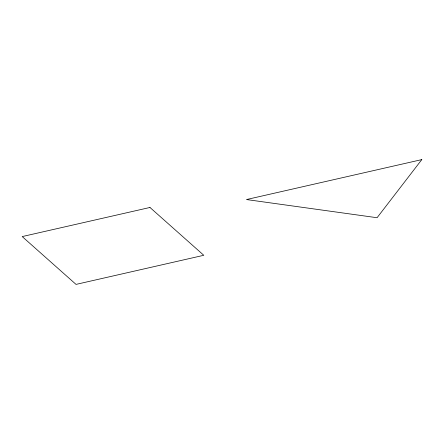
<?xml version="1.0" encoding="UTF-8"?>
<svg xmlns="http://www.w3.org/2000/svg" width="444" height="444" viewBox="0 0 444 444"><rect width="100%" height="100%" fill="white"/><g stroke="black" fill="none" stroke-linecap="round" stroke-linejoin="round"><path stroke-width="0.67" d="M421.8 159.607L377.073 217.721L246.47 199.55L421.8 159.607M149.961 207.47L22.2 236.574L76.035 284.393L203.796 255.289L149.961 207.47"/></g></svg>
